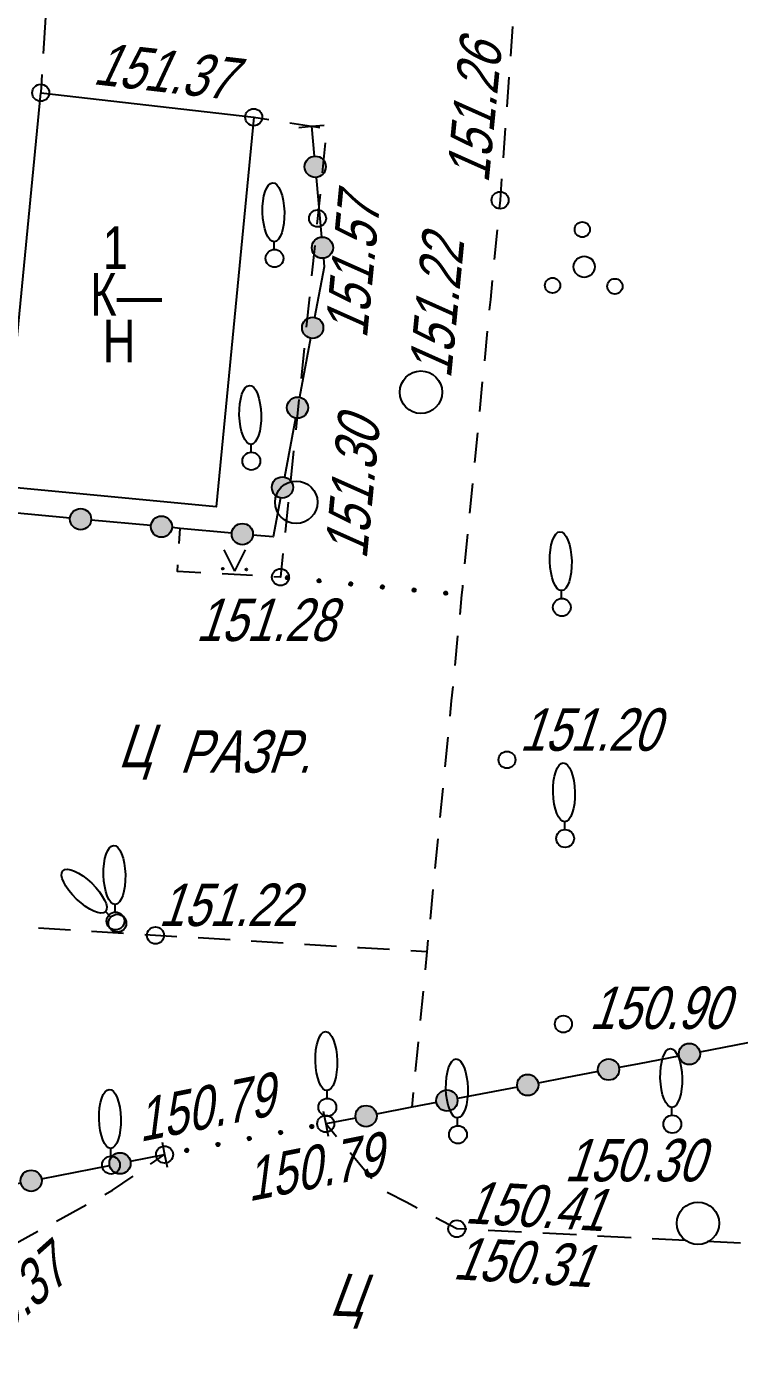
# Model space of a CAD drawing. Header units: metres. Extents: x 4400 to 4556, y 11262 to 11402.
# Drawn here: x 4512.18 to 4528.97, y 11263.6 to 11295.16 of the extents above; entities that cross this region are included whole.
import ezdxf
from ezdxf.enums import TextEntityAlignment as Align

# ---------------------------------------------------------------- set-up
doc = ezdxf.new("R2010")
doc.units = ezdxf.units.M
doc.header["$MEASUREMENT"] = 0
for name, color, linetype, lineweight in [('Внутреннее заполнение', 7, 'Continuous', 25), ('Горизонтали', 7, 'Continuous', 25), ('Граница улицы', 7, 'Continuous', 25), ('Здания', 7, 'Continuous', 25), ('Колодцы', 7, 'Continuous', 25), ('Леса и газоны', 7, 'Continuous', 25), ('Ограды', 7, 'Continuous', 25), ('Отдельно стоящее дерево', 7, 'Continuous', 25)]:
    doc.layers.add(name, color=color, linetype=linetype, lineweight=lineweight)
doc.styles.add('Style-RUSSIAN_1251', font='RUSSIAN_1251.shx')
doc.styles.add('Style-RUSSIAN_1251 I 0.32289', font='RUSSIAN_1251.shx', dxfattribs={"oblique": 18.5})

# ---------------------------------------------------------------- blocks, each defined once
blk = doc.blocks.new('PIKET_42')
at = {"layer": 'Горизонтали', "color": 7, "linetype": 'Continuous', "lineweight": 25}
blk.add_arc((0, 0), 0.2, 0, 360, dxfattribs=at)
blk = doc.blocks.new('DEREVO_16')
at = {"layer": 'Отдельно стоящее дерево', "color": 7, "linetype": 'Continuous', "lineweight": 25, "flags": 128}
blk.add_lwpolyline([(-0.007, 0.21), (-0.007, 0.393)], dxfattribs=at)
at = {"layer": 'Отдельно стоящее дерево', "color": 7, "linetype": 'Continuous', "lineweight": 25}
blk.add_arc((0, 0), 0.21, 0, 359.99999, dxfattribs=at)
blk.add_ellipse((-0.0255, 1.088), major_axis=(-0.0185, 0.695), ratio=0.3698286, dxfattribs=at)
blk = doc.blocks.new('KOLOD_34')
at = {"layer": 'Колодцы', "color": 7, "linetype": 'Continuous', "lineweight": 25}
blk.add_arc((0, 0), 0.5, 0, 360, dxfattribs=at)
blk = doc.blocks.new('KOLOD_35')
at = {"layer": 'Колодцы', "color": 7, "linetype": 'Continuous', "lineweight": 25}
blk.add_arc((0, 0), 0.5, 0, 360, dxfattribs=at)
blk = doc.blocks.new('PIKET_100')
at = {"layer": 'Горизонтали', "color": 7, "linetype": 'Continuous', "lineweight": 25}
blk.add_arc((0, 0), 0.2, 0, 360, dxfattribs=at)
blk = doc.blocks.new('PIKET_101')
at = {"layer": 'Горизонтали', "color": 7, "linetype": 'Continuous', "lineweight": 25}
blk.add_arc((0, 0), 0.2, 0, 360, dxfattribs=at)
blk = doc.blocks.new('PIKET_103')
at = {"layer": 'Горизонтали', "color": 7, "linetype": 'Continuous', "lineweight": 25}
blk.add_arc((0, 0), 0.2, 0, 360, dxfattribs=at)
blk = doc.blocks.new('PIKET_104')
at = {"layer": 'Горизонтали', "color": 7, "linetype": 'Continuous', "lineweight": 25}
blk.add_arc((0, 0), 0.2, 0, 360, dxfattribs=at)
blk = doc.blocks.new('PIKET_105')
at = {"layer": 'Горизонтали', "color": 7, "linetype": 'Continuous', "lineweight": 25}
blk.add_arc((0, 0), 0.2, 0, 360, dxfattribs=at)
blk = doc.blocks.new('DEREVO_52')
at = {"layer": 'Отдельно стоящее дерево', "color": 7, "linetype": 'Continuous', "lineweight": 25, "flags": 128}
blk.add_lwpolyline([(-0.007, 0.21), (-0.007, 0.393)], dxfattribs=at)
at = {"layer": 'Отдельно стоящее дерево', "color": 7, "linetype": 'Continuous', "lineweight": 25}
blk.add_arc((0, 0), 0.21, 0, 359.99999, dxfattribs=at)
blk.add_ellipse((-0.0255, 1.088), major_axis=(-0.0185, 0.695), ratio=0.3698286, dxfattribs=at)
blk = doc.blocks.new('KUST1_7')
at = {"layer": 'Отдельно стоящее дерево', "color": 7, "linetype": 'Continuous', "lineweight": 25}
for centre, radius in [((-0.044, 0.877), 0.18), ((0, 0), 0.25), ((-0.745, -0.439), 0.18), ((0.723, -0.461), 0.18)]:
    blk.add_arc(centre, radius, 0, 360, dxfattribs=at)
blk = doc.blocks.new('GAZON')
at = {"layer": 'Леса и газоны', "color": 7, "linetype": 'Continuous', "lineweight": 25}
for p in [(-0.248, 0.499), (0.251, 0.502)]:
    blk.add_line(p, (0, 0), dxfattribs=at)
for centre in [(-0.276, 0.057), (0.279, 0.039)]:
    blk.add_arc(centre, 0.02, 0, 360, dxfattribs=at)
blk.add_point((-0.29, 0.043), dxfattribs=at)
blk = doc.blocks.new('DEREVO_57')
at = {"layer": 'Отдельно стоящее дерево', "color": 7, "linetype": 'Continuous', "lineweight": 25, "flags": 128}
blk.add_lwpolyline([(-0.007, 0.21), (-0.007, 0.393)], dxfattribs=at)
at = {"layer": 'Отдельно стоящее дерево', "color": 7, "linetype": 'Continuous', "lineweight": 25}
blk.add_arc((0, 0), 0.21, 0, 359.99999, dxfattribs=at)
blk.add_ellipse((-0.0255, 1.088), major_axis=(-0.0185, 0.695), ratio=0.3698286, dxfattribs=at)
blk = doc.blocks.new('PIKET_108')
at = {"layer": 'Горизонтали', "color": 7, "linetype": 'Continuous', "lineweight": 25}
blk.add_arc((0, 0), 0.2, 0, 360, dxfattribs=at)
blk = doc.blocks.new('msdElementTypeLineString_30')
at = {"layer": 'Граница улицы', "color": 7, "linetype": 'Continuous', "lineweight": 25}
for p, q in [((0.242, 0.437), (0.163, 0.445)), ((0.241, 0.433), (0.163, 0.44)), ((0.242, 0.443), (0.164, 0.45)), ((0.24, 0.428), (0.164, 0.435)), ((0.238, 0.423), (0.164, 0.43)), ((0.236, 0.418), (0.166, 0.425)), ((0.241, 0.448), (0.167, 0.455)), ((0.24, 0.453), (0.168, 0.46)), ((0.231, 0.413), (0.169, 0.419)), ((0.237, 0.458), (0.172, 0.464)), ((0.227, 0.409), (0.173, 0.414)), ((0.234, 0.463), (0.176, 0.469)), ((0.218, 0.405), (0.18, 0.408)), ((0.23, 0.469), (0.181, 0.474)), ((0.221, 0.475), (0.191, 0.478)), ((0.208, 0.401), (0.199, 0.402)), ((0.989, 0.365), (0.909, 0.373)), ((0.987, 0.36), (0.91, 0.367)), ((0.986, 0.355), (0.91, 0.362)), ((0.988, 0.37), (0.911, 0.377)), ((0.984, 0.35), (0.911, 0.357)), ((0.982, 0.345), (0.912, 0.352)), ((0.988, 0.375), (0.913, 0.382)), ((0.986, 0.38), (0.915, 0.387)), ((0.978, 0.341), (0.916, 0.347)), ((0.984, 0.385), (0.918, 0.392)), ((0.973, 0.336), (0.919, 0.341)), ((0.98, 0.391), (0.923, 0.396)), ((0.977, 0.396), (0.927, 0.401)), ((0.965, 0.332), (0.927, 0.336)), ((0.967, 0.402), (0.938, 0.405)), ((0.954, 0.328), (0.945, 0.329)), ((1.73, 0.313), (1.665, 0.319)), ((1.727, 0.318), (1.669, 0.324)), ((1.723, 0.323), (1.674, 0.328)), ((1.714, 0.329), (1.684, 0.332)), ((1.735, 0.292), (1.656, 0.3)), ((1.734, 0.287), (1.656, 0.295)), ((1.735, 0.297), (1.657, 0.305)), ((1.732, 0.282), (1.657, 0.29)), ((1.731, 0.277), (1.657, 0.285)), ((1.728, 0.273), (1.659, 0.279)), ((1.734, 0.302), (1.66, 0.309)), ((1.733, 0.307), (1.661, 0.314)), ((1.724, 0.268), (1.662, 0.274)), ((1.72, 0.263), (1.666, 0.269)), ((1.711, 0.259), (1.673, 0.263)), ((1.701, 0.255), (1.692, 0.256)), ((2.482, 0.219), (2.402, 0.227)), ((2.48, 0.214), (2.403, 0.222)), ((2.479, 0.21), (2.403, 0.217)), ((2.481, 0.224), (2.404, 0.232)), ((2.477, 0.205), (2.404, 0.212)), ((2.475, 0.2), (2.405, 0.207)), ((2.481, 0.229), (2.406, 0.237)), ((2.479, 0.235), (2.408, 0.242)), ((2.47, 0.195), (2.409, 0.201)), ((2.477, 0.24), (2.411, 0.246)), ((2.466, 0.191), (2.412, 0.196)), ((2.473, 0.245), (2.416, 0.251)), ((2.47, 0.251), (2.42, 0.255)), ((2.458, 0.187), (2.42, 0.19)), ((2.46, 0.257), (2.431, 0.26)), ((2.447, 0.183), (2.438, 0.183)), ((3.228, 0.147), (3.149, 0.154)), ((3.227, 0.142), (3.149, 0.149)), ((3.228, 0.152), (3.15, 0.159)), ((3.225, 0.137), (3.15, 0.144)), ((3.224, 0.132), (3.15, 0.139)), ((3.221, 0.127), (3.152, 0.134)), ((3.227, 0.157), (3.153, 0.164)), ((3.226, 0.162), (3.154, 0.169)), ((3.217, 0.123), (3.155, 0.129)), ((3.223, 0.167), (3.158, 0.174)), ((3.212, 0.118), (3.159, 0.123)), ((3.22, 0.173), (3.162, 0.178)), ((3.204, 0.114), (3.166, 0.118)), ((3.216, 0.178), (3.167, 0.183)), ((3.207, 0.184), (3.177, 0.187)), ((3.194, 0.11), (3.185, 0.111)), ((3.975, 0.074), (3.895, 0.082)), ((3.973, 0.069), (3.896, 0.077)), ((3.972, 0.064), (3.896, 0.072)), ((3.974, 0.079), (3.897, 0.087)), ((3.97, 0.059), (3.897, 0.066)), ((3.968, 0.054), (3.898, 0.061)), ((3.974, 0.084), (3.899, 0.091)), ((3.972, 0.089), (3.901, 0.096)), ((3.963, 0.05), (3.902, 0.056)), ((3.97, 0.095), (3.904, 0.101)), ((3.959, 0.045), (3.905, 0.051)), ((3.966, 0.1), (3.909, 0.105)), ((3.963, 0.105), (3.913, 0.11)), ((3.951, 0.041), (3.913, 0.045)), ((3.953, 0.111), (3.923, 0.114)), ((3.94, 0.037), (3.931, 0.038))]:
    blk.add_line(p, q, dxfattribs=at)
for centre in [(0.203, 0.44), (0.949, 0.368), (1.695, 0.295), (2.442, 0.222), (3.188, 0.15), (3.935, 0.077)]:
    blk.add_circle(centre, 0.04, dxfattribs=at)
blk = doc.blocks.new('PIKET_120')
at = {"layer": 'Горизонтали', "color": 7, "linetype": 'Continuous', "lineweight": 25}
blk.add_arc((0, 0), 0.2, 0, 360, dxfattribs=at)
blk = doc.blocks.new('PIKET_122')
at = {"layer": 'Горизонтали', "color": 7, "linetype": 'Continuous', "lineweight": 25}
blk.add_arc((0, 0), 0.2, 0, 360, dxfattribs=at)
blk = doc.blocks.new('msdElementTypeLineString_31')
at = {"layer": 'Граница улицы', "color": 7, "linetype": 'Continuous', "lineweight": 25}
for p, q in [((3.316, 0.681), (3.389, 0.695)), ((3.316, 0.676), (3.391, 0.69)), ((3.316, 0.671), (3.393, 0.685)), ((3.316, 0.665), (3.395, 0.68)), ((3.317, 0.686), (3.386, 0.699)), ((3.318, 0.661), (3.395, 0.675)), ((3.32, 0.692), (3.381, 0.703)), ((3.32, 0.656), (3.394, 0.67)), ((3.323, 0.697), (3.376, 0.708)), ((3.323, 0.652), (3.394, 0.665)), ((3.327, 0.647), (3.392, 0.66)), ((3.33, 0.704), (3.368, 0.711)), ((3.332, 0.643), (3.389, 0.654)), ((3.337, 0.639), (3.386, 0.648)), ((3.339, 0.711), (3.348, 0.712)), ((3.347, 0.636), (3.377, 0.641)), ((1.843, 0.399), (1.916, 0.413)), ((1.843, 0.394), (1.918, 0.409)), ((1.843, 0.389), (1.919, 0.404)), ((1.843, 0.384), (1.921, 0.399)), ((1.844, 0.405), (1.913, 0.418)), ((1.845, 0.379), (1.921, 0.394)), ((1.847, 0.41), (1.908, 0.422)), ((1.847, 0.375), (1.92, 0.389)), ((1.85, 0.416), (1.903, 0.426)), ((1.85, 0.37), (1.92, 0.384)), ((1.853, 0.366), (1.918, 0.378)), ((1.857, 0.422), (1.894, 0.43)), ((1.858, 0.362), (1.915, 0.373)), ((1.863, 0.357), (1.912, 0.367)), ((1.866, 0.429), (1.875, 0.431)), ((1.874, 0.354), (1.903, 0.36)), ((2.579, 0.525), (2.658, 0.54)), ((2.58, 0.54), (2.652, 0.554)), ((2.58, 0.535), (2.654, 0.549)), ((2.58, 0.53), (2.656, 0.545)), ((2.581, 0.545), (2.649, 0.559)), ((2.581, 0.52), (2.658, 0.535)), ((2.583, 0.515), (2.657, 0.529)), ((2.584, 0.551), (2.645, 0.563)), ((2.586, 0.511), (2.657, 0.524)), ((2.587, 0.557), (2.64, 0.567)), ((2.59, 0.506), (2.655, 0.519)), ((2.594, 0.563), (2.631, 0.57)), ((2.595, 0.502), (2.652, 0.513)), ((2.6, 0.498), (2.649, 0.508)), ((2.602, 0.57), (2.611, 0.572)), ((2.611, 0.495), (2.64, 0.501)), ((0.369, 0.113), (0.444, 0.127)), ((0.369, 0.108), (0.446, 0.123)), ((0.369, 0.103), (0.448, 0.118)), ((0.37, 0.118), (0.442, 0.132)), ((0.371, 0.123), (0.439, 0.136)), ((0.371, 0.098), (0.448, 0.113)), ((0.373, 0.093), (0.447, 0.107)), ((0.374, 0.129), (0.434, 0.141)), ((0.376, 0.089), (0.447, 0.102)), ((0.377, 0.135), (0.43, 0.145)), ((0.38, 0.084), (0.445, 0.097)), ((0.383, 0.141), (0.421, 0.148)), ((0.385, 0.08), (0.442, 0.091)), ((0.39, 0.076), (0.439, 0.086)), ((0.392, 0.148), (0.401, 0.15)), ((0.401, 0.073), (0.43, 0.079)), ((1.106, 0.259), (1.179, 0.273)), ((1.106, 0.254), (1.181, 0.268)), ((1.106, 0.249), (1.183, 0.263)), ((1.106, 0.243), (1.185, 0.258)), ((1.107, 0.264), (1.176, 0.277)), ((1.108, 0.239), (1.185, 0.253)), ((1.11, 0.27), (1.171, 0.281)), ((1.11, 0.234), (1.184, 0.248)), ((1.113, 0.275), (1.166, 0.285)), ((1.113, 0.229), (1.184, 0.243)), ((1.117, 0.225), (1.182, 0.238)), ((1.12, 0.282), (1.157, 0.289)), ((1.122, 0.221), (1.179, 0.232)), ((1.126, 0.217), (1.176, 0.226)), ((1.129, 0.289), (1.138, 0.29)), ((1.137, 0.214), (1.167, 0.219))]:
    blk.add_line(p, q, dxfattribs=at)
for centre in [(3.355, 0.674), (1.882, 0.393), (2.619, 0.533), (0.409, 0.111), (1.145, 0.252)]:
    blk.add_circle(centre, 0.04, dxfattribs=at)
blk = doc.blocks.new('msdElementTypeLineString_32')
at = {"layer": 'Граница улицы', "color": 7, "linetype": 'Continuous', "lineweight": 25}
for p, q in [((1.796, 10.838), (2.15, 10.782)), ((3.484, 10.238), (3.411, 9.525)), ((3.234, 7.817), (3.161, 7.104)), ((3.109, 6.607), (3.036, 5.894)), ((2.984, 5.396), (2.911, 4.683)), ((2.859, 4.186), (2.786, 3.473)), ((2.734, 2.976), (2.661, 2.263)), ((2.609, 1.766), (2.536, 1.053)), ((0.041, 0.792), (0.062, 1.15)), ((1.769, 0.036), (1.054, 0.075))]:
    blk.add_line(p, q, dxfattribs=at)
at = {"layer": 'Граница улицы', "color": 7, "linetype": 'Continuous', "lineweight": 25, "flags": 128}
for points in [[(2.644, 10.705), (3.161, 10.624), (3.352, 10.594)], [(3.359, 9.027), (3.3, 8.454), (3.286, 8.314)], [(2.484, 0.555), (2.427, 0), (2.268, 0.009)], [(0.554, 0.102), (0, 0.132), (0.01, 0.293)]]:
    blk.add_lwpolyline(points, dxfattribs=at)
blk = doc.blocks.new('PIKET_123')
at = {"layer": 'Горизонтали', "color": 7, "linetype": 'Continuous', "lineweight": 25}
blk.add_arc((0, 0), 0.2, 0, 360, dxfattribs=at)
blk = doc.blocks.new('PIKET_124')
at = {"layer": 'Горизонтали', "color": 7, "linetype": 'Continuous', "lineweight": 25}
blk.add_arc((0, 0), 0.2, 0, 360, dxfattribs=at)
blk = doc.blocks.new('KOLOD_37')
at = {"layer": 'Колодцы', "color": 7, "linetype": 'Continuous', "lineweight": 25}
blk.add_arc((0, 0), 0.5, 0, 360, dxfattribs=at)
blk = doc.blocks.new('msdElementTypeLineString_35')
at = {"layer": 'Граница улицы', "color": 7, "linetype": 'Continuous', "lineweight": 25}
for p, q in [((4.986, 3.434), (5.314, 3.659)), ((2.769, 2.093), (3.468, 2.476)), ((0.67, 0.599), (1.264, 1.13)), ((0.001, 0), (0.298, 0.266))]:
    blk.add_line(p, q, dxfattribs=at)
at = {"layer": 'Граница улицы', "color": 7, "linetype": 'Continuous', "lineweight": 25, "flags": 128}
for points in [[(3.906, 2.717), (4.09, 2.818), (4.574, 3.15)], [(1.637, 1.463), (1.661, 1.485), (2.331, 1.853)]]:
    blk.add_lwpolyline(points, dxfattribs=at)
blk = doc.blocks.new('DEREVO_190')
at = {"layer": 'Отдельно стоящее дерево', "color": 7, "linetype": 'Continuous', "lineweight": 25, "flags": 128}
blk.add_lwpolyline([(-0.007, 0.21), (-0.007, 0.393)], dxfattribs=at)
at = {"layer": 'Отдельно стоящее дерево', "color": 7, "linetype": 'Continuous', "lineweight": 25}
blk.add_arc((0, 0), 0.21, 0, 359.99999, dxfattribs=at)
blk.add_ellipse((-0.0255, 1.088), major_axis=(-0.0185, 0.695), ratio=0.3698286, dxfattribs=at)
blk = doc.blocks.new('DEREVO_191')
at = {"layer": 'Отдельно стоящее дерево', "color": 7, "linetype": 'Continuous', "lineweight": 25, "flags": 128}
blk.add_lwpolyline([(-0.007, 0.21), (-0.007, 0.393)], dxfattribs=at)
at = {"layer": 'Отдельно стоящее дерево', "color": 7, "linetype": 'Continuous', "lineweight": 25}
blk.add_arc((0, 0), 0.21, 0, 359.99999, dxfattribs=at)
blk.add_ellipse((-0.0255, 1.088), major_axis=(-0.0185, 0.695), ratio=0.3698286, dxfattribs=at)
blk = doc.blocks.new('DEREVO_192')
at = {"layer": 'Отдельно стоящее дерево', "color": 7, "linetype": 'Continuous', "lineweight": 25, "flags": 128}
blk.add_lwpolyline([(-0.007, 0.21), (-0.007, 0.393)], dxfattribs=at)
at = {"layer": 'Отдельно стоящее дерево', "color": 7, "linetype": 'Continuous', "lineweight": 25}
blk.add_arc((0, 0), 0.21, 0, 359.99999, dxfattribs=at)
blk.add_ellipse((-0.0255, 1.088), major_axis=(-0.0185, 0.695), ratio=0.3698286, dxfattribs=at)
blk = doc.blocks.new('DEREVO_193')
at = {"layer": 'Отдельно стоящее дерево', "color": 7, "linetype": 'Continuous', "lineweight": 25, "flags": 128}
blk.add_lwpolyline([(-0.007, 0.21), (-0.007, 0.393)], dxfattribs=at)
at = {"layer": 'Отдельно стоящее дерево', "color": 7, "linetype": 'Continuous', "lineweight": 25}
blk.add_arc((0, 0), 0.21, 0, 359.99999, dxfattribs=at)
blk.add_ellipse((-0.0255, 1.088), major_axis=(-0.0185, 0.695), ratio=0.3698286, dxfattribs=at)
blk = doc.blocks.new('DEREVO_194')
at = {"layer": 'Отдельно стоящее дерево', "color": 7, "linetype": 'Continuous', "lineweight": 25, "flags": 128}
blk.add_lwpolyline([(-0.007, 0.21), (-0.007, 0.393)], dxfattribs=at)
at = {"layer": 'Отдельно стоящее дерево', "color": 7, "linetype": 'Continuous', "lineweight": 25}
blk.add_arc((0, 0), 0.21, 0, 360, dxfattribs=at)
blk.add_ellipse((-0.025, 1.088), major_axis=(-0.019, 0.695), ratio=0.369829, dxfattribs=at)
blk = doc.blocks.new('DEREVO_195')
at = {"layer": 'Отдельно стоящее дерево', "color": 7, "linetype": 'Continuous', "lineweight": 25, "flags": 128}
blk.add_lwpolyline([(-0.007, 0.21), (-0.007, 0.393)], dxfattribs=at)
at = {"layer": 'Отдельно стоящее дерево', "color": 7, "linetype": 'Continuous', "lineweight": 25}
blk.add_arc((0, 0), 0.21, 0, 359.99999, dxfattribs=at)
blk.add_ellipse((-0.0255, 1.088), major_axis=(-0.0185, 0.695), ratio=0.3698286, dxfattribs=at)
blk = doc.blocks.new('DEREVO_273')
at = {"layer": 'Отдельно стоящее дерево', "color": 7, "linetype": 'Continuous', "lineweight": 25, "flags": 128}
blk.add_lwpolyline([(-0.007, 0.21), (-0.007, 0.393)], dxfattribs=at)
at = {"layer": 'Отдельно стоящее дерево', "color": 7, "linetype": 'Continuous', "lineweight": 25}
blk.add_arc((0, 0), 0.21, 0, 359.99999, dxfattribs=at)
blk.add_ellipse((-0.0255, 1.088), major_axis=(-0.0185, 0.695), ratio=0.3698286, dxfattribs=at)
blk = doc.blocks.new('msdElementTypeLineString_72')
at = {"layer": 'Ограды', "linetype": 'Continuous', "lineweight": 25}
h = blk.add_hatch(color=7, dxfattribs=at)
edge = h.paths.add_edge_path()
edge.add_arc((18.345, 3.722), 0.25, 0, 360)
h = blk.add_hatch(color=7, dxfattribs=at)
edge = h.paths.add_edge_path()
edge.add_arc((16.441, 3.356), 0.25, 0, 360)
h = blk.add_hatch(color=7, dxfattribs=at)
edge = h.paths.add_edge_path()
edge.add_arc((14.536, 2.991), 0.25, 0, 360)
h = blk.add_hatch(color=7, dxfattribs=at)
edge = h.paths.add_edge_path()
edge.add_arc((12.631, 2.625), 0.25, 0, 360)
h = blk.add_hatch(color=7, dxfattribs=at)
edge = h.paths.add_edge_path()
edge.add_arc((10.726, 2.26), 0.25, 0, 360)
h = blk.add_hatch(color=7, dxfattribs=at)
edge = h.paths.add_edge_path()
edge.add_arc((8.822, 1.895), 0.25, 0, 360)
h = blk.add_hatch(color=7, dxfattribs=at)
edge = h.paths.add_edge_path()
edge.add_arc((6.917, 1.529), 0.25, 0, 360)
h = blk.add_hatch(color=7, dxfattribs=at)
edge = h.paths.add_edge_path()
edge.add_arc((5.012, 1.164), 0.25, 0, 360)
h = blk.add_hatch(color=7, dxfattribs=at)
edge = h.paths.add_edge_path()
edge.add_arc((3.107, 0.799), 0.25, 0, 360)
h = blk.add_hatch(color=7, dxfattribs=at)
edge = h.paths.add_edge_path()
edge.add_arc((1.203, 0.433), 0.25, 0, 360)
at = {"layer": 'Ограды', "color": 7, "linetype": 'Continuous', "lineweight": 25}
for p, q in [((19.298, 3.904), (18.591, 3.769)), ((18.1, 3.674), (16.686, 3.403)), ((16.195, 3.309), (14.782, 3.038)), ((14.291, 2.944), (12.877, 2.673)), ((12.386, 2.578), (10.972, 2.307)), ((10.481, 2.213), (9.067, 1.942)), ((4.767, 1.117), (3.353, 0.846)), ((0.957, 0.386), (0.251, 0.25))]:
    blk.add_line(p, q, dxfattribs=at)
at = {"layer": 'Ограды', "color": 7, "linetype": 'Continuous', "lineweight": 25, "flags": 128}
for points in [[(8.576, 1.848), (7.634, 1.667), (7.163, 1.576)], [(6.672, 1.482), (5.896, 1.333), (5.258, 1.211)], [(2.862, 0.751), (2.277, 0.639), (1.449, 0.48)]]:
    blk.add_lwpolyline(points, dxfattribs=at)
at = {"layer": 'Ограды', "color": 7, "linetype": 'Continuous', "lineweight": 25}
for centre in [(18.345, 3.722), (18.345, 3.722), (16.441, 3.356), (16.441, 3.356), (14.536, 2.991), (14.536, 2.991), (12.631, 2.625), (12.631, 2.625), (10.726, 2.26), (10.726, 2.26), (8.822, 1.895), (8.822, 1.895), (6.917, 1.529), (6.917, 1.529), (5.012, 1.164), (5.012, 1.164), (3.107, 0.799), (3.107, 0.799), (1.203, 0.433), (1.203, 0.433)]:
    blk.add_circle(centre, 0.25, dxfattribs=at)
blk = doc.blocks.new('msdElementTypeLineString_73')
at = {"layer": 'Граница улицы', "color": 7, "linetype": 'Continuous', "lineweight": 25}
for p, q in [((0.377, 7.973), (0, 8.007)), ((1.628, 7.857), (0.875, 7.927)), ((2.717, 5.226), (2.762, 5.981)), ((2.641, 3.972), (2.686, 4.727)), ((2.565, 2.719), (2.61, 3.473)), ((2.488, 1.465), (2.534, 2.22)), ((4.175, 0.586), (3.421, 0.632)), ((5.429, 0.51), (4.675, 0.556)), ((6.683, 0.434), (5.928, 0.48)), ((9.19, 0.282), (8.436, 0.328)), ((10.444, 0.206), (9.689, 0.252)), ((11.698, 0.13), (10.943, 0.175)), ((13.828, 0), (13.451, 0.023))]:
    blk.add_line(p, q, dxfattribs=at)
at = {"layer": 'Граница улицы', "color": 7, "linetype": 'Continuous', "lineweight": 25, "flags": 128}
for points in [[(2.869, 7.734), (2.869, 7.743), (2.125, 7.811)], [(2.793, 6.48), (2.829, 7.076), (2.839, 7.235)], [(2.922, 0.662), (2.442, 0.691), (2.458, 0.966)], [(7.937, 0.358), (7.432, 0.389), (7.182, 0.404)], [(12.952, 0.054), (12.24, 0.097), (12.197, 0.099)]]:
    blk.add_lwpolyline(points, dxfattribs=at)
blk = doc.blocks.new('msdElementTypeLineString_74')
at = {"layer": 'Граница улицы', "color": 7, "linetype": 'Continuous', "lineweight": 25}
for p, q in [((0.255, 2.739), (0.001, 3.042)), ((4.617, 0.491), (3.826, 0.532)), ((5.907, 0.425), (5.116, 0.466)), ((7.197, 0.359), (6.407, 0.399)), ((9.778, 0.227), (8.987, 0.267)), ((11.068, 0.161), (10.277, 0.201)), ((12.358, 0.095), (11.567, 0.135)), ((14.941, 0.02), (14.149, 0.037)), ((15.836, 0.001), (15.44, 0.009))]:
    blk.add_line(p, q, dxfattribs=at)
at = {"layer": 'Граница улицы', "color": 7, "linetype": 'Continuous', "lineweight": 25, "flags": 128}
for points in [[(1.086, 1.75), (0.879, 1.996), (0.694, 2.216), (0.577, 2.356)], [(2.155, 1.057), (1.909, 1.186), (1.453, 1.424)], [(3.327, 0.558), (3.088, 0.57), (2.598, 0.826)], [(8.488, 0.293), (8.479, 0.293), (7.697, 0.333)], [(13.649, 0.047), (13.021, 0.061), (12.857, 0.069)]]:
    blk.add_lwpolyline(points, dxfattribs=at)
blk = doc.blocks.new('msdElementTypeLineString_75')
at = {"layer": 'Граница улицы', "color": 7, "linetype": 'Continuous', "lineweight": 25}
for p, q in [((0.517, 8.126), (0.49, 7.698)), ((0.458, 7.199), (0.404, 6.344)), ((0.372, 5.845), (0.318, 4.99)), ((0.2, 3.137), (0.145, 2.281)), ((0.113, 1.782), (0.059, 0.927)), ((0.027, 0.428), (0, 0))]:
    blk.add_line(p, q, dxfattribs=at)
at = {"layer": 'Граница улицы', "color": 7, "linetype": 'Continuous', "lineweight": 25, "flags": 128}
blk.add_lwpolyline([(0.286, 4.491), (0.232, 3.638), (0.231, 3.636)], dxfattribs=at)
blk = doc.blocks.new('msdElementTypeLineString_84')
at = {"layer": 'Ограды', "linetype": 'Continuous', "lineweight": 25}
h = blk.add_hatch(color=7, dxfattribs=at)
edge = h.paths.add_edge_path()
edge.add_arc((79.052, 17.386), 0.25, 0, 360)
h = blk.add_hatch(color=7, dxfattribs=at)
edge = h.paths.add_edge_path()
edge.add_arc((79.222, 15.479), 0.25, 0, 360)
h = blk.add_hatch(color=7, dxfattribs=at)
edge = h.paths.add_edge_path()
edge.add_arc((78.991, 13.592), 0.25, 0, 360)
h = blk.add_hatch(color=7, dxfattribs=at)
edge = h.paths.add_edge_path()
edge.add_arc((78.635, 11.711), 0.25, 0, 360)
h = blk.add_hatch(color=7, dxfattribs=at)
edge = h.paths.add_edge_path()
edge.add_arc((78.28, 9.83), 0.25, 0, 360)
h = blk.add_hatch(color=7, dxfattribs=at)
edge = h.paths.add_edge_path()
edge.add_arc((73.523, 9.083), 0.25, 0, 360)
h = blk.add_hatch(color=7, dxfattribs=at)
edge = h.paths.add_edge_path()
edge.add_arc((75.429, 8.907), 0.25, 0, 360)
h = blk.add_hatch(color=7, dxfattribs=at)
edge = h.paths.add_edge_path()
edge.add_arc((77.335, 8.731), 0.25, 0, 360)
at = {"layer": 'Ограды', "color": 7, "linetype": 'Continuous', "lineweight": 25}
for p, q in [((78.967, 18.34), (79.029, 17.635)), ((79.074, 17.137), (79.199, 15.729)), ((78.944, 13.347), (78.682, 11.957)), ((78.589, 11.466), (78.326, 10.076)), ((73.274, 9.106), (71.866, 9.236)), ((75.18, 8.93), (73.772, 9.06))]:
    blk.add_line(p, q, dxfattribs=at)
at = {"layer": 'Ограды', "color": 7, "linetype": 'Continuous', "lineweight": 25, "flags": 128}
for points in [[(79.244, 15.231), (79.262, 15.026), (79.037, 13.838)], [(78.233, 9.585), (78.059, 8.664), (77.584, 8.708)], [(77.086, 8.754), (75.868, 8.866), (75.678, 8.884)]]:
    blk.add_lwpolyline(points, dxfattribs=at)
at = {"layer": 'Ограды', "color": 7, "linetype": 'Continuous', "lineweight": 25}
for centre in [(79.052, 17.386), (79.052, 17.386), (79.222, 15.479), (79.222, 15.479), (78.991, 13.592), (78.991, 13.592), (78.635, 11.711), (78.635, 11.711), (78.28, 9.83), (78.28, 9.83), (73.523, 9.083), (73.523, 9.083), (75.429, 8.907), (75.429, 8.907), (77.335, 8.731), (77.335, 8.731)]:
    blk.add_circle(centre, 0.25, dxfattribs=at)
blk = doc.blocks.new('msdElementTypeLineString_86')
at = {"layer": 'Ограды', "linetype": 'Continuous', "lineweight": 25}
h = blk.add_hatch(color=7, dxfattribs=at)
edge = h.paths.add_edge_path()
edge.add_arc((12.853, 2.954), 0.25, 0, 360)
h = blk.add_hatch(color=7, dxfattribs=at)
edge = h.paths.add_edge_path()
edge.add_arc((10.758, 2.543), 0.25, 0, 360)
h = blk.add_hatch(color=7, dxfattribs=at)
edge = h.paths.add_edge_path()
edge.add_arc((2.291, 2.262), 0.25, 0, 360)
h = blk.add_hatch(color=7, dxfattribs=at)
edge = h.paths.add_edge_path()
edge.add_arc((4.422, 2.12), 0.25, 0, 360)
h = blk.add_hatch(color=7, dxfattribs=at)
edge = h.paths.add_edge_path()
edge.add_arc((6.552, 1.978), 0.25, 0, 360)
h = blk.add_hatch(color=7, dxfattribs=at)
edge = h.paths.add_edge_path()
edge.add_arc((8.663, 2.132), 0.25, 0, 360)
h = blk.add_hatch(color=7, dxfattribs=at)
edge = h.paths.add_edge_path()
edge.add_arc((0.806, 1.163), 0.25, 0, 360)
at = {"layer": 'Ограды', "color": 7, "linetype": 'Continuous', "lineweight": 25}
for p, q in [((13.099, 3.002), (13.901, 3.159)), ((11.003, 2.591), (12.608, 2.906)), ((2.541, 2.246), (4.172, 2.137)), ((8.908, 2.18), (10.513, 2.495)), ((4.671, 2.103), (6.302, 1.994)), ((0.25, 0.251), (0.675, 0.949))]:
    blk.add_line(p, q, dxfattribs=at)
at = {"layer": 'Ограды', "color": 7, "linetype": 'Continuous', "lineweight": 25, "flags": 128}
for points in [[(0.935, 1.376), (1.507, 2.315), (2.042, 2.279)], [(6.801, 1.961), (7.538, 1.912), (8.418, 2.084)]]:
    blk.add_lwpolyline(points, dxfattribs=at)
at = {"layer": 'Ограды', "color": 7, "linetype": 'Continuous', "lineweight": 25}
for centre in [(12.853, 2.954), (12.853, 2.954), (10.758, 2.543), (10.758, 2.543), (2.291, 2.262), (2.291, 2.262), (4.422, 2.12), (4.422, 2.12), (6.552, 1.978), (6.552, 1.978), (8.663, 2.132), (8.663, 2.132), (0.806, 1.163), (0.806, 1.163)]:
    blk.add_circle(centre, 0.25, dxfattribs=at)
blk = doc.blocks.new('msdElementTypeLineString_98')
at = {"layer": 'Граница улицы', "color": 7, "linetype": 'Continuous', "lineweight": 25}
for p, q in [((2.375, 25.47), (2.325, 24.77)), ((2.289, 24.272), (2.239, 23.572)), ((2.204, 23.073), (2.154, 22.373)), ((2.014, 20.678), (1.946, 19.98)), ((1.781, 18.286), (1.713, 17.588)), ((1.664, 17.091), (1.596, 16.392)), ((1.548, 15.895), (1.48, 15.197)), ((1.431, 14.699), (1.363, 14.001)), ((1.315, 13.503), (1.247, 12.805)), ((1.082, 11.112), (1.014, 10.413)), ((0.849, 8.72), (0.781, 8.022)), ((0.733, 7.524), (0.665, 6.826)), ((0.616, 6.328), (0.549, 5.63)), ((0.5, 5.133), (0.432, 4.434)), ((0.267, 2.741), (0.199, 2.043)), ((0.034, 0.349), (0, 0))]:
    blk.add_line(p, q, dxfattribs=at)
at = {"layer": 'Граница улицы', "color": 7, "linetype": 'Continuous', "lineweight": 25, "flags": 128}
for points in [[(2.118, 21.875), (2.082, 21.374), (2.063, 21.176)], [(1.897, 19.482), (1.854, 19.034), (1.829, 18.784)], [(1.199, 12.307), (1.194, 12.26), (1.176, 12.076), (1.131, 11.609)], [(0.966, 9.916), (0.933, 9.579), (0.898, 9.218)], [(0.384, 3.937), (0.357, 3.663), (0.316, 3.239)], [(0.151, 1.545), (0.135, 1.379), (0.083, 0.847)]]:
    blk.add_lwpolyline(points, dxfattribs=at)
blk = doc.blocks.new('msdElementTypeTextNode_7')
at = {"layer": 'Здания', "color": 7, "linetype": 'Continuous', "lineweight": 25, "style": 'Style-RUSSIAN_1251', "width": 0.799996}
for s, p in [(' 1 ', (0, 1.1)), ('К—', (0, 0)), (' Н', (0, -1.1))]:
    blk.add_text(s, height=1, dxfattribs=at).set_placement(p, align=Align.MIDDLE_LEFT)

msp = doc.modelspace()

# ---------------------------------------------------------------- linework, layer by layer
at = {"layer": 'Внутреннее заполнение', "color": 7, "linetype": 'Continuous', "lineweight": 25, "flags": 128}
for points in [[(4518.597, 11292.786), (4518.896, 11292.812), (4519.195, 11292.837)], [(4519.171, 11269.602), (4519.228, 11269.307), (4519.284, 11269.013)], [(4515.371, 11268.876), (4515.421, 11268.625), (4515.43, 11268.582), (4515.489, 11268.288)]]:
    msp.add_lwpolyline(points, dxfattribs=at)
at = {"layer": 'Здания', "color": 7, "linetype": 'Continuous', "lineweight": 25, "flags": 128}
msp.add_lwpolyline([(4511.618, 11284.327), (4512.512, 11293.602), (4517.531, 11293.026), (4516.645, 11283.842), (4511.618, 11284.327)], dxfattribs=at)

# ---------------------------------------------------------------- block references
at = {"layer": 'Горизонтали', "color": 7, "linetype": 'Continuous', "lineweight": 25}
for name, p in [('PIKET_101', (4512.512, 11293.602)), ('PIKET_103', (4517.531, 11293.026)), ('PIKET_105', (4523.336, 11291.07)), ('PIKET_104', (4519.035, 11290.642)), ('PIKET_100', (4518.162, 11282.188)), ('PIKET_108', (4523.5, 11277.884)), ('PIKET_120', (4515.215, 11273.748)), ('PIKET_42', (4524.828, 11271.659)), ('PIKET_122', (4519.228, 11269.307)), ('PIKET_124', (4515.43, 11268.582))]:
    msp.add_blockref(name, p, dxfattribs=at)
at = {"layer": 'Горизонтали', "color": 7, "linetype": 'Continuous', "lineweight": 25, "rotation": 356.6569149186103}
msp.add_blockref('PIKET_123', (4522.315, 11266.835), dxfattribs=at)
at = {"layer": 'Граница улицы', "color": 7, "linetype": 'Continuous', "lineweight": 25}
for name, p in [('msdElementTypeLineString_98', (4521.254, 11269.696)), ('msdElementTypeLineString_75', (4512.512, 11293.602)), ('msdElementTypeLineString_32', (4515.735, 11282.188)), ('msdElementTypeLineString_30', (4518.122, 11281.732)), ('msdElementTypeLineString_73', (4507.783, 11273.359)), ('msdElementTypeLineString_31', (4515.545, 11268.571)), ('msdElementTypeLineString_74', (4519.227, 11266.265)), ('msdElementTypeLineString_35', (4510.116, 11264.923))]:
    msp.add_blockref(name, p, dxfattribs=at)
at = {"layer": 'Здания', "color": 7, "linetype": 'Continuous', "lineweight": 25}
msp.add_blockref('msdElementTypeTextNode_7', (4513.677, 11288.852), dxfattribs=at)
at = {"layer": 'Колодцы', "color": 7, "linetype": 'Continuous', "lineweight": 25}
for name, p in [('KOLOD_34', (4521.472, 11286.546)), ('KOLOD_35', (4518.534, 11283.953)), ('KOLOD_37', (4528, 11266.963))]:
    msp.add_blockref(name, p, dxfattribs=at)
at = {"layer": 'Леса и газоны', "color": 7, "linetype": 'Continuous', "lineweight": 25}
msp.add_blockref('GAZON', (4517.079, 11282.33), dxfattribs=at)
at = {"layer": 'Ограды', "color": 7, "linetype": 'Continuous', "lineweight": 25}
for name, p in [('msdElementTypeLineString_84', (4439.929, 11274.472)), ('msdElementTypeLineString_72', (4518.977, 11269.057)), ('msdElementTypeLineString_86', (4501.529, 11265.423))]:
    msp.add_blockref(name, p, dxfattribs=at)
at = {"layer": 'Отдельно стоящее дерево', "color": 7, "linetype": 'Continuous', "lineweight": 25}
for name, p in [('DEREVO_190', (4518.022, 11289.7)), ('KUST1_7', (4525.319, 11289.501)), ('DEREVO_191', (4517.475, 11284.923)), ('DEREVO_52', (4524.793, 11281.477)), ('DEREVO_57', (4524.869, 11276.03)), ('DEREVO_195', (4514.275, 11274.086)), ('DEREVO_193', (4519.267, 11269.697)), ('DEREVO_192', (4522.344, 11269.053)), ('DEREVO_16', (4527.395, 11269.299)), ('DEREVO_273', (4514.17, 11268.335))]:
    msp.add_blockref(name, p, dxfattribs=at)
at = {"layer": 'Отдельно стоящее дерево', "color": 7, "linetype": 'Continuous', "lineweight": 25, "rotation": 44.71998626517713}
msp.add_blockref('DEREVO_194', (4514.319, 11274.034), dxfattribs=at)

# ---------------------------------------------------------------- texts
at = {"layer": 'Горизонтали', "color": 7, "linetype": 'Continuous', "lineweight": 25, "style": 'Style-RUSSIAN_1251 I 0.32289', "oblique": 18.5, "width": 0.799996}
for s, rotation, p in [('151.26', 84.4393, (4523.066, 11291.455)), ('151.37', 353.4451, (4513.726, 11293.807)), ('151.57', 84.4919, (4520.199, 11287.795)), ('150.79', 11.3037, (4514.854, 11268.88)), ('150.79', 11.3037, (4517.418, 11267.476)), ('150.41', 356.657, (4522.495, 11266.967)), ('150.31', 356.657, (4522.211, 11265.648))]:
    msp.add_text(s, height=1, rotation=rotation, dxfattribs=at).set_placement(p)
for s, p in [('151.28', (4516.163, 11280.683)), ('151.20', (4523.79, 11278.097)), ('151.22', (4515.283, 11273.967)), ('150.90', (4525.433, 11271.543))]:
    msp.add_text(s, height=1, dxfattribs=at).set_placement(p)
msp.add_text('150.37', height=1, rotation=41.6544, dxfattribs=at).set_placement((4510.464, 11263.915), align=Align.MIDDLE_LEFT)
at = {"layer": 'Граница улицы', "color": 7, "linetype": 'Continuous', "lineweight": 25, "style": 'Style-RUSSIAN_1251 I 0.32289', "oblique": 18.5, "width": 0.799996}
for s, p in [('Ц', (4514.331, 11277.709)), ('РАЗР.', (4515.777, 11277.581))]:
    msp.add_text(s, height=1, dxfattribs=at).set_placement(p)
msp.add_text('Ц', height=1, rotation=357.9747, dxfattribs=at).set_placement((4519.306, 11264.79))
at = {"layer": 'Колодцы', "color": 7, "linetype": 'Continuous', "lineweight": 25, "style": 'Style-RUSSIAN_1251 I 0.32289', "oblique": 18.5, "width": 0.799996}
for s, rotation, p in [('151.22', 84.4113, (4522.178, 11286.85)), ('151.30', 84.4393, (4520.194, 11282.593))]:
    msp.add_text(s, height=1, rotation=rotation, dxfattribs=at).set_placement(p)
msp.add_text('150.30', height=1, dxfattribs=at).set_placement((4524.845, 11267.951))

doc.saveas('drawing.dxf')
